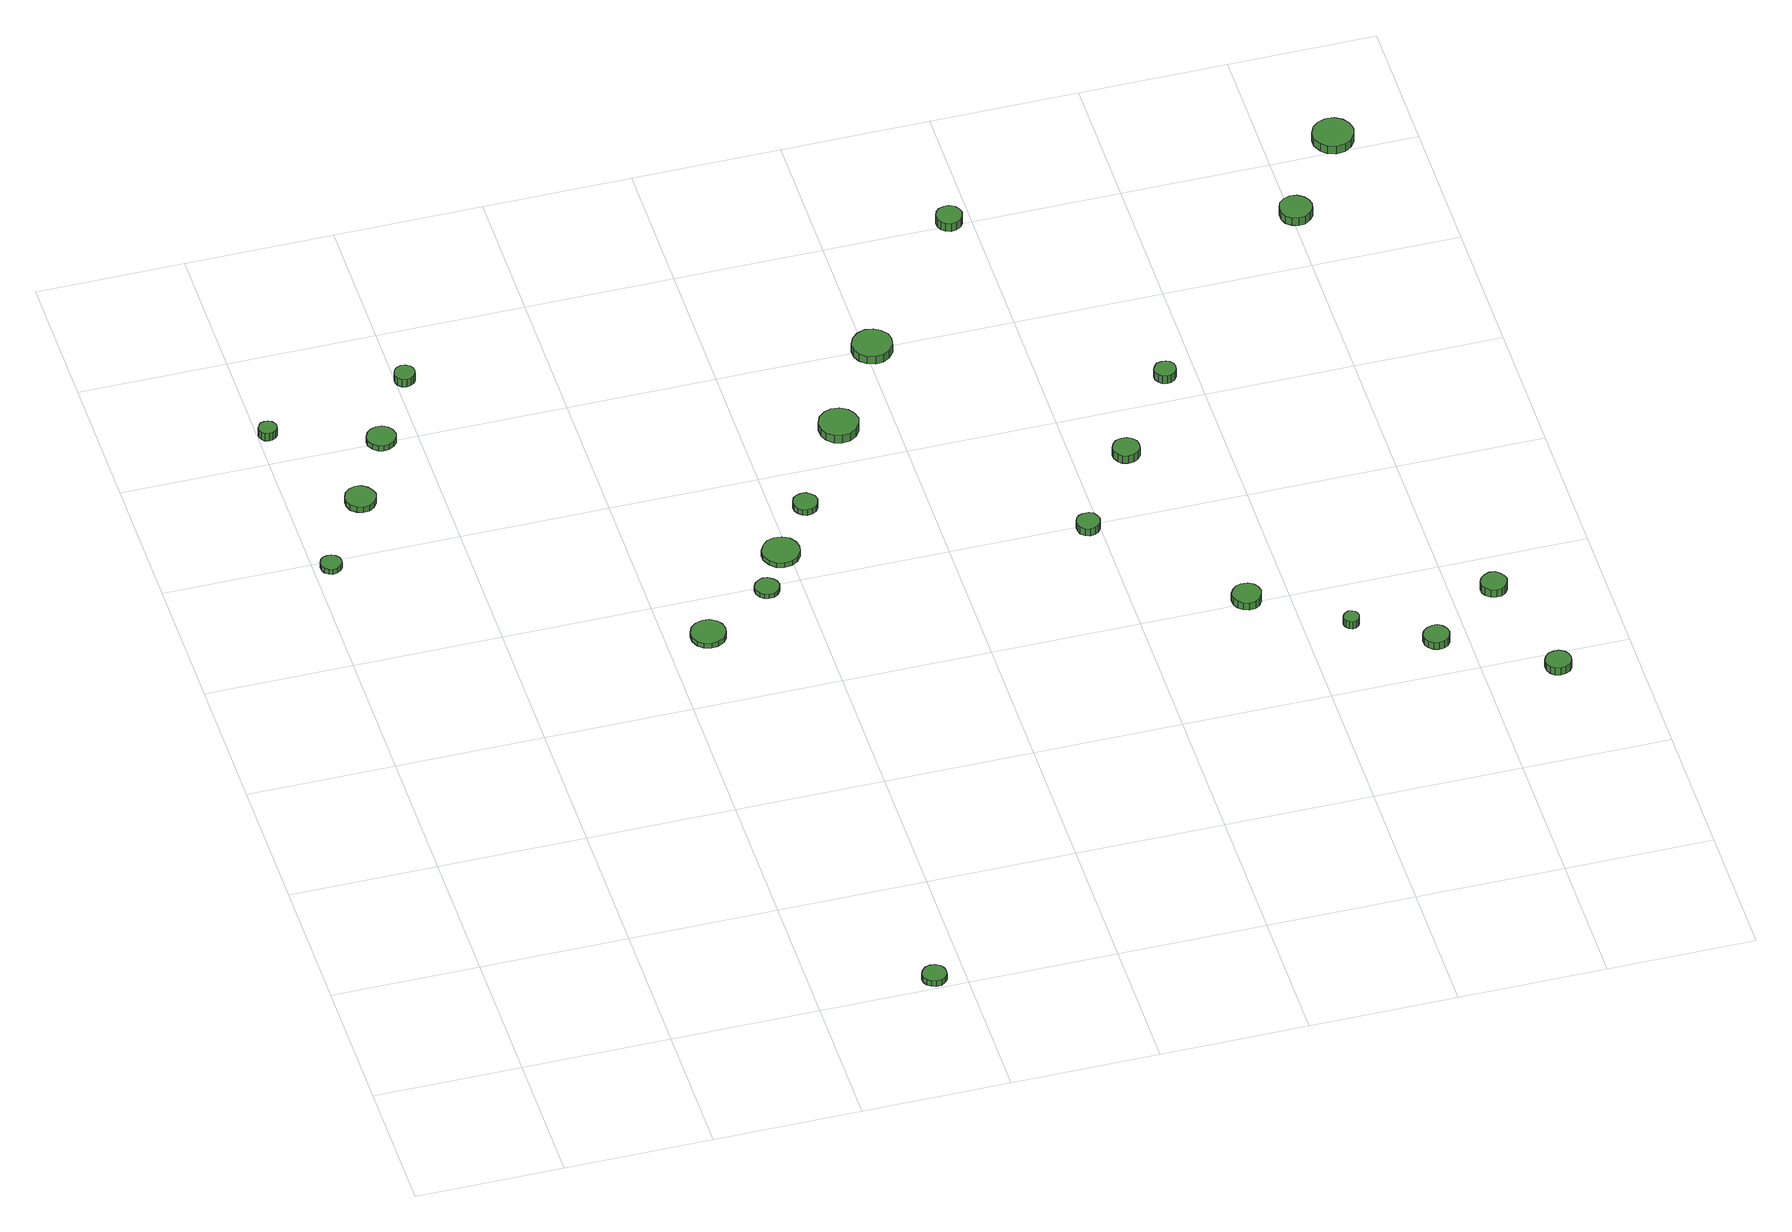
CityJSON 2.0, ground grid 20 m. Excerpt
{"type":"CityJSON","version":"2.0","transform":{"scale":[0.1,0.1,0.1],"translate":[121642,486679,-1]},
"CityObjects":{
"tree1":{"type":"SolitaryVegetationObject","attributes":{"function":"something"},"geometry":[{"type":"MultiSurface","lod":"1","boundaries":[[[0,1,2,3,4,5,6,7,8,9,10,11,12,13,14]],[[15,16,17,18,19,20,21,22,23,24,25,26,27,28,29]],[[0,29,28,1]],[[1,28,27,2]],[[2,27,26,3]],[[3,26,25,4]],[[4,25,24,5]],[[5,24,23,6]],[[6,23,22,7]],[[7,22,21,8]],[[8,21,20,9]],[[9,20,19,10]],[[10,19,18,11]],[[11,18,17,12]],[[12,17,16,13]],[[13,16,15,14]],[[14,15,29,0]]]}]},
"tree2":{"type":"SolitaryVegetationObject","attributes":{"function":"something"},"geometry":[{"type":"MultiSurface","lod":"1","boundaries":[[[30,31,32,33,34,35,36,37,38,39,40,41,42,43,44]],[[45,46,47,48,49,50,51,52,53,54,55,56,57,58,59]],[[30,59,58,31]],[[31,58,57,32]],[[32,57,56,33]],[[33,56,55,34]],[[34,55,54,35]],[[35,54,53,36]],[[36,53,52,37]],[[37,52,51,38]],[[38,51,50,39]],[[39,50,49,40]],[[40,49,48,41]],[[41,48,47,42]],[[42,47,46,43]],[[43,46,45,44]],[[44,45,59,30]]]}]},
"tree3":{"type":"SolitaryVegetationObject","attributes":{"function":"something"},"geometry":[{"type":"MultiSurface","lod":"1","boundaries":[[[60,61,62,63,64,65,66,67,68,69,70,71,72,73,74]],[[75,76,77,78,79,80,81,82,83,84,85,86,87,88,89]],[[60,89,88,61]],[[61,88,87,62]],[[62,87,86,63]],[[63,86,85,64]],[[64,85,84,65]],[[65,84,83,66]],[[66,83,82,67]],[[67,82,81,68]],[[68,81,80,69]],[[69,80,79,70]],[[70,79,78,71]],[[71,78,77,72]],[[72,77,76,73]],[[73,76,75,74]],[[74,75,89,60]]]}]},
"tree4":{"type":"SolitaryVegetationObject","attributes":{"function":"something"},"geometry":[{"type":"MultiSurface","lod":"1","boundaries":[[[90,91,92,93,94,95,96,97,98,99,100,101,102,103,104]],[[105,106,107,108,109,110,111,112,113,114,115,116,117,118,119]],[[90,119,118,91]],[[91,118,117,92]],[[92,117,116,93]],[[93,116,115,94]],[[94,115,114,95]],[[95,114,113,96]],[[96,113,112,97]],[[97,112,111,98]],[[98,111,110,99]],[[99,110,109,100]],[[100,109,108,101]],[[101,108,107,102]],[[102,107,106,103]],[[103,106,105,104]],[[104,105,119,90]]]}]},
"tree5":{"type":"SolitaryVegetationObject","attributes":{"function":"something"},"geometry":[{"type":"MultiSurface","lod":"1","boundaries":[[[120,121,122,123,124,125,126,127,128,129,130,131,132,133,134]],[[135,136,137,138,139,140,141,142,143,144,145,146,147,148,149]],[[120,149,148,121]],[[121,148,147,122]],[[122,147,146,123]],[[123,146,145,124]],[[124,145,144,125]],[[125,144,143,126]],[[126,143,142,127]],[[127,142,141,128]],[[128,141,140,129]],[[129,140,139,130]],[[130,139,138,131]],[[131,138,137,132]],[[132,137,136,133]],[[133,136,135,134]],[[134,135,149,120]]]}]},
"tree6":{"type":"SolitaryVegetationObject","attributes":{"function":"something"},"geometry":[{"type":"MultiSurface","lod":"1","boundaries":[[[150,151,152,153,154,155,156,157,158,159,160,161,162,163,164]],[[165,166,167,168,169,170,171,172,173,174,175,176,177,178,179]],[[150,179,178,151]],[[151,178,177,152]],[[152,177,176,153]],[[153,176,175,154]],[[154,175,174,155]],[[155,174,173,156]],[[156,173,172,157]],[[157,172,171,158]],[[158,171,170,159]],[[159,170,169,160]],[[160,169,168,161]],[[161,168,167,162]],[[162,167,166,163]],[[163,166,165,164]],[[164,165,179,150]]]}]},
"tree7":{"type":"SolitaryVegetationObject","attributes":{"function":"something"},"geometry":[{"type":"MultiSurface","lod":"1","boundaries":[[[180,181,182,183,184,185,186,187,188,189,190,191,192,193,194]],[[195,196,197,198,199,200,201,202,203,204,205,206,207,208,209]],[[180,209,208,181]],[[181,208,207,182]],[[182,207,206,183]],[[183,206,205,184]],[[184,205,204,185]],[[185,204,203,186]],[[186,203,202,187]],[[187,202,201,188]],[[188,201,200,189]],[[189,200,199,190]],[[190,199,198,191]],[[191,198,197,192]],[[192,197,196,193]],[[193,196,195,194]],[[194,195,209,180]]]}]},
"tree8":{"type":"SolitaryVegetationObject","attributes":{"function":"something"},"geometry":[{"type":"MultiSurface","lod":"1","boundaries":[[[210,211,212,213,214,215,216,217,218,219,220,221,222,223,224]],[[225,226,227,228,229,230,231,232,233,234,235,236,237,238,239]],[[210,239,238,211]],[[211,238,237,212]],[[212,237,236,213]],[[213,236,235,214]],[[214,235,234,215]],[[215,234,233,216]],[[216,233,232,217]],[[217,232,231,218]],[[218,231,230,219]],[[219,230,229,220]],[[220,229,228,221]],[[221,228,227,222]],[[222,227,226,223]],[[223,226,225,224]],[[224,225,239,210]]]}]},
"tree9":{"type":"SolitaryVegetationObject","attributes":{"function":"something"},"geometry":[{"type":"MultiSurface","lod":"1","boundaries":[[[240,241,242,243,244,245,246,247,248,249,250,251,252,253,254]],[[255,256,257,258,259,260,261,262,263,264,265,266,267,268,269]],[[240,269,268,241]],[[241,268,267,242]],[[242,267,266,243]],[[243,266,265,244]],[[244,265,264,245]],[[245,264,263,246]],[[246,263,262,247]],[[247,262,261,248]],[[248,261,260,249]],[[249,260,259,250]],[[250,259,258,251]],[[251,258,257,252]],[[252,257,256,253]],[[253,256,255,254]],[[254,255,269,240]]]}]},
"tree10":{"type":"SolitaryVegetationObject","attributes":{"function":"something"},"geometry":[{"type":"MultiSurface","lod":"1","boundaries":[[[270,271,272,273,274,275,276,277,278,279,280,281,282,283,284]],[[285,286,287,288,289,290,291,292,293,294,295,296,297,298,299]],[[270,299,298,271]],[[271,298,297,272]],[[272,297,296,273]],[[273,296,295,274]],[[274,295,294,275]],[[275,294,293,276]],[[276,293,292,277]],[[277,292,291,278]],[[278,291,290,279]],[[279,290,289,280]],[[280,289,288,281]],[[281,288,287,282]],[[282,287,286,283]],[[283,286,285,284]],[[284,285,299,270]]]}]},
"tree11":{"type":"SolitaryVegetationObject","attributes":{"function":"something"},"geometry":[{"type":"MultiSurface","lod":"1","boundaries":[[[300,301,302,303,304,305,306,307,308,309,310,311,312,313,314]],[[315,316,317,318,319,320,321,322,323,324,325,326,327,328,329]],[[300,329,328,301]],[[301,328,327,302]],[[302,327,326,303]],[[303,326,325,304]],[[304,325,324,305]],[[305,324,323,306]],[[306,323,322,307]],[[307,322,321,308]],[[308,321,320,309]],[[309,320,319,310]],[[310,319,318,311]],[[311,318,317,312]],[[312,317,316,313]],[[313,316,315,314]],[[314,315,329,300]]]}]},
"tree12":{"type":"SolitaryVegetationObject","attributes":{"function":"something"},"geometry":[{"type":"MultiSurface","lod":"1","boundaries":[[[330,331,332,333,334,335,336,337,338,339,340,341,342,343,344]],[[345,346,347,348,349,350,351,352,353,354,355,356,357,358,359]],[[330,359,358,331]],[[331,358,357,332]],[[332,357,356,333]],[[333,356,355,334]],[[334,355,354,335]],[[335,354,353,336]],[[336,353,352,337]],[[337,352,351,338]],[[338,351,350,339]],[[339,350,349,340]],[[340,349,348,341]],[[341,348,347,342]],[[342,347,346,343]],[[343,346,345,344]],[[344,345,359,330]]]}]},
"tree13":{"type":"SolitaryVegetationObject","attributes":{"function":"something"},"geometry":[{"type":"MultiSurface","lod":"1","boundaries":[[[360,361,362,363,364,365,366,367,368,369,370,371,372,373,374]],[[375,376,377,378,379,380,381,382,383,384,385,386,387,388,389]],[[360,389,388,361]],[[361,388,387,362]],[[362,387,386,363]],[[363,386,385,364]],[[364,385,384,365]],[[365,384,383,366]],[[366,383,382,367]],[[367,382,381,368]],[[368,381,380,369]],[[369,380,379,370]],[[370,379,378,371]],[[371,378,377,372]],[[372,377,376,373]],[[373,376,375,374]],[[374,375,389,360]]]}]},
"tree14":{"type":"SolitaryVegetationObject","attributes":{"function":"something"},"geometry":[{"type":"MultiSurface","lod":"1","boundaries":[[[390,391,392,393,394,395,396,397,398,399,400,401,402,403,404]],[[405,406,407,408,409,410,411,412,413,414,415,416,417,418,419]],[[390,419,418,391]],[[391,418,417,392]],[[392,417,416,393]],[[393,416,415,394]],[[394,415,414,395]],[[395,414,413,396]],[[396,413,412,397]],[[397,412,411,398]],[[398,411,410,399]],[[399,410,409,400]],[[400,409,408,401]],[[401,408,407,402]],[[402,407,406,403]],[[403,406,405,404]],[[404,405,419,390]]]}]},
"tree15":{"type":"SolitaryVegetationObject","attributes":{"function":"something"},"geometry":[{"type":"MultiSurface","lod":"1","boundaries":[[[420,421,422,423,424,425,426,427,428,429,430,431,432,433,434]],[[435,436,437,438,439,440,441,442,443,444,445,446,447,448,449]],[[420,449,448,421]],[[421,448,447,422]],[[422,447,446,423]],[[423,446,445,424]],[[424,445,444,425]],[[425,444,443,426]],[[426,443,442,427]],[[427,442,441,428]],[[428,441,440,429]],[[429,440,439,430]],[[430,439,438,431]],[[431,438,437,432]],[[432,437,436,433]],[[433,436,435,434]],[[434,435,449,420]]]}]},
"tree16":{"type":"SolitaryVegetationObject","attributes":{"function":"something"},"geometry":[{"type":"MultiSurface","lod":"1","boundaries":[[[450,451,452,453,454,455,456,457,458,459,460,461,462,463,464]],[[465,466,467,468,469,470,471,472,473,474,475,476,477,478,479]],[[450,479,478,451]],[[451,478,477,452]],[[452,477,476,453]],[[453,476,475,454]],[[454,475,474,455]],[[455,474,473,456]],[[456,473,472,457]],[[457,472,471,458]],[[458,471,470,459]],[[459,470,469,460]],[[460,469,468,461]],[[461,468,467,462]],[[462,467,466,463]],[[463,466,465,464]],[[464,465,479,450]]]}]},
"tree17":{"type":"SolitaryVegetationObject","attributes":{"function":"something"},"geometry":[{"type":"MultiSurface","lod":"1","boundaries":[[[480,481,482,483,484,485,486,487,488,489,490,491,492,493,494]],[[495,496,497,498,499,500,501,502,503,504,505,506,507,508,509]],[[480,509,508,481]],[[481,508,507,482]],[[482,507,506,483]],[[483,506,505,484]],[[484,505,504,485]],[[485,504,503,486]],[[486,503,502,487]],[[487,502,501,488]],[[488,501,500,489]],[[489,500,499,490]],[[490,499,498,491]],[[491,498,497,492]],[[492,497,496,493]],[[493,496,495,494]],[[494,495,509,480]]]}]},
"tree18":{"type":"SolitaryVegetationObject","attributes":{"function":"something"},"geometry":[{"type":"MultiSurface","lod":"1","boundaries":[[[510,511,512,513,514,515,516,517,518,519,520,521,522,523,524]],[[525,526,527,528,529,530,531,532,533,534,535,536,537,538,539]],[[510,539,538,511]],[[511,538,537,512]],[[512,537,536,513]],[[513,536,535,514]],[[514,535,534,515]],[[515,534,533,516]],[[516,533,532,517]],[[517,532,531,518]],[[518,531,530,519]],[[519,530,529,520]],[[520,529,528,521]],[[521,528,527,522]],[[522,527,526,523]],[[523,526,525,524]],[[524,525,539,510]]]}]},
"tree19":{"type":"SolitaryVegetationObject","attributes":{"function":"something"},"geometry":[{"type":"MultiSurface","lod":"1","boundaries":[[[540,541,542,543,544,545,546,547,548,549,550,551,552,553,554]],[[555,556,557,558,559,560,561,562,563,564,565,566,567,568,569]],[[540,569,568,541]],[[541,568,567,542]],[[542,567,566,543]],[[543,566,565,544]],[[544,565,564,545]],[[545,564,563,546]],[[546,563,562,547]],[[547,562,561,548]],[[548,561,560,549]],[[549,560,559,550]],[[550,559,558,551]],[[551,558,557,552]],[[552,557,556,553]],[[553,556,555,554]],[[554,555,569,540]]]}]},
"tree20":{"type":"SolitaryVegetationObject","attributes":{"function":"something"},"geometry":[{"type":"MultiSurface","lod":"1","boundaries":[[[570,571,572,573,574,575,576,577,578,579,580,581,582,583,584]],[[585,586,587,588,589,590,591,592,593,594,595,596,597,598,599]],[[570,599,598,571]],[[571,598,597,572]],[[572,597,596,573]],[[573,596,595,574]],[[574,595,594,575]],[[575,594,593,576]],[[576,593,592,577]],[[577,592,591,578]],[[578,591,590,579]],[[579,590,589,580]],[[580,589,588,581]],[[581,588,587,582]],[[582,587,586,583]],[[583,586,585,584]],[[584,585,599,570]]]}]},
"tree21":{"type":"SolitaryVegetationObject","attributes":{"function":"something"},"geometry":[{"type":"MultiSurface","lod":"1","boundaries":[[[600,601,602,603,604,605,606,607,608,609,610,611,612,613,614]],[[615,616,617,618,619,620,621,622,623,624,625,626,627,628,629]],[[600,629,628,601]],[[601,628,627,602]],[[602,627,626,603]],[[603,626,625,604]],[[604,625,624,605]],[[605,624,623,606]],[[606,623,622,607]],[[607,622,621,608]],[[608,621,620,609]],[[609,620,619,610]],[[610,619,618,611]],[[611,618,617,612]],[[612,617,616,613]],[[613,616,615,614]],[[614,615,629,600]]]}]},
"tree22":{"type":"SolitaryVegetationObject","attributes":{"function":"something"},"geometry":[{"type":"MultiSurface","lod":"1","boundaries":[[[630,631,632,633,634,635,636,637,638,639,640,641,642,643,644]],[[645,646,647,648,649,650,651,652,653,654,655,656,657,658,659]],[[630,659,658,631]],[[631,658,657,632]],[[632,657,656,633]],[[633,656,655,634]],[[634,655,654,635]],[[635,654,653,636]],[[636,653,652,637]],[[637,652,651,638]],[[638,651,650,639]],[[639,650,649,640]],[[640,649,648,641]],[[641,648,647,642]],[[642,647,646,643]],[[643,646,645,644]],[[644,645,659,630]]]}]},
"tree23":{"type":"SolitaryVegetationObject","attributes":{"function":"something"},"geometry":[{"type":"MultiSurface","lod":"1","boundaries":[[[660,661,662,663,664,665,666,667,668,669,670,671,672,673,674]],[[675,676,677,678,679,680,681,682,683,684,685,686,687,688,689]],[[660,689,688,661]],[[661,688,687,662]],[[662,687,686,663]],[[663,686,685,664]],[[664,685,684,665]],[[665,684,683,666]],[[666,683,682,667]],[[667,682,681,668]],[[668,681,680,669]],[[669,680,679,670]],[[670,679,678,671]],[[671,678,677,672]],[[672,677,676,673]],[[673,676,675,674]],[[674,675,689,660]]]}]}
},
"vertices":[
[38,989,15],[37,995,15],[33,1000,15],[28,1003,15],[22,1003,15],[17,1002,15],[12,998,15],[10,992,15],[10,986,15],[12,981,15],[17,977,15],[22,975,15],[28,976,15],[33,979,15],[37,983,15],[37,983,7],[33,979,7],[28,976,7],[22,975,7],[17,977,7],[12,981,7],[10,986,7],[10,992,7],[12,998,7],[17,1002,7],[22,1003,7],[28,1003,7],[33,1000,7],[37,995,7],[38,989,7],
[26,1255,20],[25,1260,20],[22,1264,20],[17,1267,20],[12,1267,20],[7,1266,20],[4,1262,20],[2,1258,20],[2,1253,20],[4,1248,20],[7,1245,20],[12,1243,20],[17,1244,20],[22,1246,20],[25,1250,20],[25,1250,7],[22,1246,7],[17,1244,7],[12,1243,7],[7,1245,7],[4,1248,7],[2,1253,7],[2,1258,7],[4,1262,7],[7,1266,7],[12,1267,7],[17,1267,7],[22,1264,7],[25,1260,7],[26,1255,7],
[115,1099,16],[113,1107,16],[108,1114,16],[101,1119,16],[92,1120,16],[84,1117,16],[77,1111,16],[74,1103,16],[74,1095,16],[77,1087,16],[84,1081,16],[92,1078,16],[101,1079,16],[108,1084,16],[113,1091,16],[113,1091,7],[108,1084,7],[101,1079,7],[92,1078,7],[84,1081,7],[77,1087,7],[74,1095,7],[74,1103,7],[77,1111,7],[84,1117,7],[92,1120,7],[101,1119,7],[108,1114,7],[113,1107,7],[115,1099,7],
[171,1202,17],[169,1210,17],[164,1217,17],[157,1221,17],[149,1221,17],[142,1219,17],[136,1214,17],[132,1206,17],[132,1198,17],[136,1191,17],[142,1185,17],[149,1183,17],[157,1184,17],[164,1188,17],[169,1194,17],[169,1194,8],[164,1188,8],[157,1184,8],[149,1183,8],[142,1185,8],[136,1191,8],[132,1198,8],[132,1206,8],[136,1214,8],[142,1219,8],[149,1221,8],[157,1221,8],[164,1217,8],[169,1210,8],[171,1202,8],
[575,19,17],[574,25,17],[570,31,17],[564,34,17],[557,35,17],[551,33,17],[546,28,17],[543,22,17],[543,15,17],[546,9,17],[551,5,17],[557,3,17],[564,3,17],[570,7,17],[574,12,17],[574,12,8],[570,7,8],[564,3,8],[557,3,8],[551,5,8],[546,9,8],[543,15,8],[543,22,8],[546,28,8],[551,33,8],[557,35,8],[564,34,8],[570,31,8],[574,25,8],[575,19,8],
[225,1304,24],[224,1310,24],[221,1314,24],[216,1317,24],[210,1318,24],[204,1316,24],[200,1312,24],[198,1307,24],[198,1301,24],[200,1296,24],[204,1292,24],[210,1290,24],[216,1291,24],[221,1294,24],[224,1298,24],[224,1298,11],[221,1294,11],[216,1291,11],[210,1290,11],[204,1292,11],[200,1296,11],[198,1301,11],[198,1307,11],[200,1312,11],[204,1316,11],[210,1318,11],[216,1317,11],[221,1314,11],[224,1310,11],[225,1304,11],
[479,727,17],[477,737,17],[472,744,17],[463,749,17],[454,750,17],[444,747,17],[437,741,17],[433,732,17],[433,722,17],[437,713,17],[444,707,17],[454,704,17],[463,705,17],[472,710,17],[477,718,17],[477,718,9],[472,710,9],[463,705,9],[454,704,9],[444,707,9],[437,713,9],[433,722,9],[433,732,9],[437,741,9],[444,747,9],[454,750,9],[463,749,9],[472,744,9],[477,737,9],[479,727,9],
[570,792,15],[568,799,15],[564,804,15],[558,808,15],[551,809,15],[545,806,15],[540,802,15],[537,796,15],[537,789,15],[540,782,15],[545,778,15],[551,776,15],[558,776,15],[564,780,15],[568,785,15],[568,785,8],[564,780,8],[558,776,8],[551,776,8],[545,778,8],[540,782,8],[537,789,8],[537,796,8],[540,802,8],[545,806,8],[551,809,8],[558,808,8],[564,804,8],[568,799,8],[570,792,8],
[614,853,16],[612,863,16],[606,872,16],[597,877,16],[586,878,16],[576,875,16],[569,868,16],[564,858,16],[564,848,16],[569,838,16],[576,831,16],[586,828,16],[597,829,16],[606,834,16],[612,843,16],[612,843,8],[606,834,8],[597,829,8],[586,828,8],[576,831,8],[569,838,8],[564,848,8],[564,858,8],[569,868,8],[576,875,8],[586,878,8],[597,877,8],[606,872,8],[612,863,8],[614,853,8],
[661,933,17],[659,940,17],[655,945,17],[649,949,17],[642,949,17],[636,947,17],[631,943,17],[628,936,17],[628,929,17],[631,923,17],[636,918,17],[642,916,17],[649,917,17],[655,920,17],[659,926,17],[659,926,8],[655,920,8],[649,917,8],[642,916,8],[636,918,8],[631,923,8],[628,929,8],[628,936,8],[631,943,8],[636,947,8],[642,949,8],[649,949,8],[655,945,8],[659,940,8],[661,933,8],
[753,1064,21],[750,1074,21],[744,1083,21],[734,1089,21],[723,1090,21],[713,1087,21],[704,1079,21],[700,1069,21],[700,1058,21],[704,1048,21],[713,1040,21],[723,1037,21],[734,1038,21],[744,1044,21],[750,1053,21],[750,1053,8],[744,1044,8],[734,1038,8],[723,1037,8],[713,1040,8],[704,1048,8],[700,1058,8],[700,1069,8],[704,1079,8],[713,1087,8],[723,1090,8],[734,1089,8],[744,1083,8],[750,1074,8],[753,1064,8],
[833,1190,28],[831,1201,28],[824,1210,28],[815,1215,28],[804,1217,28],[793,1213,28],[785,1206,28],[780,1195,28],[780,1184,28],[785,1174,28],[793,1167,28],[804,1163,28],[815,1164,28],[824,1170,28],[831,1179,28],[831,1179,15],[824,1170,15],[815,1164,15],[804,1163,15],[793,1167,15],[785,1174,15],[780,1184,15],[780,1195,15],[785,1206,15],[793,1213,15],[804,1217,15],[815,1215,15],[824,1210,15],[831,1201,15],[833,1190,15],
[1001,796,19],[999,802,19],[996,808,19],[990,811,19],[983,811,19],[977,809,19],[972,805,19],[970,799,19],[970,793,19],[972,787,19],[977,782,19],[983,780,19],[990,781,19],[996,784,19],[999,789,19],[999,789,7],[996,784,7],[990,781,7],[983,780,7],[977,782,7],[972,787,7],[970,793,7],[970,799,7],[972,805,7],[977,809,7],[983,811,7],[990,811,7],[996,808,7],[999,802,7],[1001,796,7],
[1164,607,19],[1162,615,19],[1158,621,19],[1151,625,19],[1142,626,19],[1135,624,19],[1129,618,19],[1125,611,19],[1125,603,19],[1129,595,19],[1135,590,19],[1142,587,19],[1151,588,19],[1158,592,19],[1162,599,19],[1162,599,7],[1158,592,7],[1151,588,7],[1142,587,7],[1135,590,7],[1129,595,7],[1125,603,7],[1125,611,7],[1129,618,7],[1135,624,7],[1142,626,7],[1151,625,7],[1158,621,7],[1162,615,7],[1164,607,7],
[1088,918,20],[1087,925,20],[1082,931,20],[1076,935,20],[1068,935,20],[1061,933,20],[1056,928,20],[1053,921,20],[1053,914,20],[1056,907,20],[1061,902,20],[1068,900,20],[1076,901,20],[1082,904,20],[1087,910,20],[1087,910,7],[1082,904,7],[1076,901,7],[1068,900,7],[1061,902,7],[1056,907,7],[1053,914,7],[1053,921,7],[1056,928,7],[1061,933,7],[1068,935,7],[1076,935,7],[1082,931,7],[1087,925,7],[1088,918,7],
[986,1397,30],[984,1404,30],[980,1410,30],[973,1414,30],[966,1414,30],[959,1412,30],[954,1407,30],[951,1400,30],[951,1393,30],[954,1386,30],[959,1382,30],[966,1379,30],[973,1380,30],[980,1384,30],[984,1390,30],[984,1390,17],[980,1384,17],[973,1380,17],[966,1379,17],[959,1382,17],[954,1386,17],[951,1393,17],[951,1400,17],[954,1407,17],[959,1412,17],[966,1414,17],[973,1414,17],[980,1410,17],[984,1404,17],[986,1397,17],
[1273,527,19],[1272,531,19],[1270,535,19],[1266,537,19],[1261,538,19],[1257,536,19],[1254,533,19],[1252,529,19],[1252,525,19],[1254,521,19],[1257,518,19],[1261,516,19],[1266,517,19],[1270,519,19],[1272,523,19],[1272,523,7],[1270,519,7],[1266,517,7],[1261,516,7],[1257,518,7],[1254,521,7],[1252,525,7],[1252,529,7],[1254,533,7],[1257,536,7],[1261,538,7],[1266,537,7],[1270,535,7],[1272,531,7],[1273,527,7],
[1173,1044,24],[1172,1050,24],[1168,1055,24],[1163,1058,24],[1157,1058,24],[1151,1057,24],[1147,1052,24],[1144,1047,24],[1144,1041,24],[1147,1035,24],[1151,1031,24],[1157,1029,24],[1163,1030,24],[1168,1033,24],[1172,1038,24],[1172,1038,11],[1168,1033,11],[1163,1030,11],[1157,1029,11],[1151,1031,11],[1147,1035,11],[1144,1041,11],[1144,1047,11],[1147,1052,11],[1151,1057,11],[1157,1058,11],[1163,1058,11],[1168,1055,11],[1172,1050,11],[1173,1044,11],
[1377,465,19],[1375,472,19],[1371,478,19],[1365,482,19],[1358,482,19],[1351,480,19],[1345,475,19],[1342,469,19],[1342,461,19],[1345,455,19],[1351,450,19],[1358,448,19],[1365,449,19],[1371,452,19],[1375,458,19],[1375,458,7],[1371,452,7],[1365,449,7],[1358,448,7],[1351,450,7],[1345,455,7],[1342,461,7],[1342,469,7],[1345,475,7],[1351,480,7],[1358,482,7],[1365,482,7],[1371,478,7],[1375,472,7],[1377,465,7],
[1514,374,20],[1513,381,20],[1509,387,20],[1502,391,20],[1495,391,20],[1488,389,20],[1483,384,20],[1480,378,20],[1480,370,20],[1483,364,20],[1488,359,20],[1495,357,20],[1502,358,20],[1509,361,20],[1513,367,20],[1513,367,8],[1509,361,8],[1502,358,8],[1495,357,8],[1488,359,8],[1483,364,8],[1480,370,8],[1480,378,8],[1483,384,8],[1488,389,8],[1495,391,8],[1502,391,8],[1509,387,8],[1513,381,8],[1514,374,8],
[1475,540,21],[1473,547,21],[1469,553,21],[1463,557,21],[1456,558,21],[1449,555,21],[1443,550,21],[1440,544,21],[1440,536,21],[1443,530,21],[1449,525,21],[1456,523,21],[1463,523,21],[1469,527,21],[1473,533,21],[1473,533,8],[1469,527,8],[1463,523,8],[1456,523,8],[1449,525,8],[1443,530,8],[1440,536,8],[1440,544,8],[1443,550,8],[1449,555,8],[1456,558,8],[1463,557,8],[1469,553,8],[1473,547,8],[1475,540,8],
[1427,1296,24],[1425,1305,24],[1420,1312,24],[1412,1317,24],[1403,1318,24],[1394,1315,24],[1387,1309,24],[1384,1301,24],[1384,1291,24],[1387,1283,24],[1394,1277,24],[1403,1274,24],[1412,1275,24],[1420,1280,24],[1425,1287,24],[1425,1287,11],[1420,1280,11],[1412,1275,11],[1403,1274,11],[1394,1277,11],[1387,1283,11],[1384,1291,11],[1384,1301,11],[1387,1309,11],[1394,1315,11],[1403,1318,11],[1412,1317,11],[1420,1312,11],[1425,1305,11],[1427,1296,11],
[1519,1423,21],[1516,1435,21],[1510,1444,21],[1500,1450,21],[1488,1451,21],[1477,1447,21],[1469,1440,21],[1464,1429,21],[1464,1418,21],[1469,1407,21],[1477,1400,21],[1488,1396,21],[1500,1397,21],[1510,1403,21],[1516,1412,21],[1516,1412,8],[1510,1403,8],[1500,1397,8],[1488,1396,8],[1477,1400,8],[1469,1407,8],[1464,1418,8],[1464,1429,8],[1469,1440,8],[1477,1447,8],[1488,1451,8],[1500,1450,8],[1510,1444,8],[1516,1435,8],[1519,1423,8]
]}
